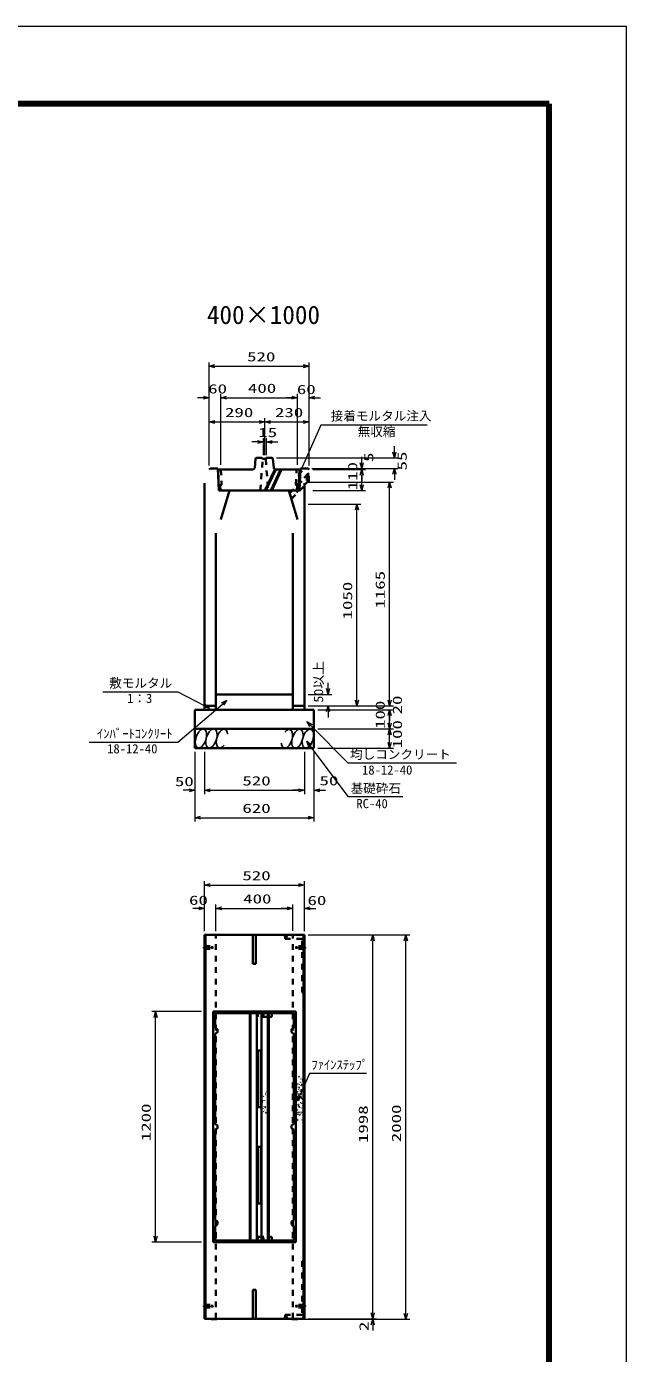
# Model space of a CAD drawing. Units: millimetres on the paper. Extents: x 0 to 841, y 0 to 594.
# Drawn here: x 684.8 to 841, y 248.6 to 594 of the extents above; entities that cross this region are included whole.
import ezdxf
from ezdxf.enums import TextEntityAlignment as Align

# ---------------------------------------------------------------- set-up
doc = ezdxf.new("R2010")
doc.units = ezdxf.units.MM
doc.linetypes.add('USER1', pattern=[3, 1.5, -1.5])
doc.linetypes.add('USER2', pattern=[18.5, 12, -1.5, 3.5, -1.5])
for name, color, linetype, lineweight in [('D-BMK（構造物基準線）', 2, 'USER2', 18), ('D-STR-DIM（寸法）', 7, 'Continuous', 13), ('D-STR-HTXT(均しCON-旗)', 7, 'Continuous', 13), ('D-STR-HTXT(基礎砕石-旗)', 7, 'Continuous', 13), ('D-STR-HTXT（旗上げ）', 7, 'Continuous', 13), ('D-STR-STRF(グリ)', 7, 'Continuous', 25), ('D-STR（構造物）', 1, 'Continuous', 35), ('D-TTL-LINE（区切線）', 7, 'Continuous', 18), ('D-TTL（外枠）', 2, 'Continuous', 140)]:
    doc.layers.add(name, color=color, linetype=linetype, lineweight=lineweight)
doc.layers.add('D-STR-TXT(文字)', color=7, linetype='Continuous')
doc.styles.add('ＭＳ ゴシック', font='')
doc.styles.get('ＭＳ ゴシック').set_extended_font_data('MS Gothic')

# ---------------------------------------------------------------- blocks, each defined once
blk = doc.blocks.new('_Open30')
at = {"color": 7, "linetype": 'Continuous', "lineweight": 13}
for p, q in [((-1, 0.2679), (0, 0)), ((0, 0), (-1, -0.2679)), ((0, 0), (-1, 0))]:
    blk.add_line(p, q, dxfattribs=at)

msp = doc.modelspace()

# ---------------------------------------------------------------- linework, layer by layer
at = {"layer": 'D-BMK（構造物基準線）'}
for p, q in [((730.69, 354.292), (733.539, 354.292)), ((754.765, 354.292), (757.614, 354.292)), ((730.69, 260.892), (733.539, 260.892)), ((757.614, 260.892), (754.765, 260.892))]:
    msp.add_line(p, q, dxfattribs=at)
at = {"layer": 'D-STR-DIM（寸法）'}
for p, q in [((732.382, 498.38), (732.382, 506.589)), ((733.882, 505.589), (756.882, 505.589)), ((758.382, 498.38), (758.382, 506.589)), ((730.882, 497.38), (729.382, 497.38)), ((732.382, 479.728), (732.382, 498.38)), ((735.382, 479.918), (735.382, 498.38)), ((735.382, 479.918), (735.382, 498.38)), ((736.882, 497.38), (738.382, 497.38)), ((736.882, 497.38), (753.882, 497.38)), ((753.882, 497.38), (752.382, 497.38)), ((755.382, 479.918), (755.382, 498.38)), ((755.382, 479.918), (755.382, 498.38)), ((758.382, 479.725), (758.382, 498.38)), ((759.882, 497.38), (761.382, 497.38)), ((732.382, 479.728), (732.382, 492.073)), ((733.882, 491.073), (745.376, 491.073)), ((746.876, 482.458), (746.876, 492.073)), ((746.876, 482.458), (746.876, 492.073)), ((748.376, 491.073), (756.882, 491.073)), ((758.382, 479.728), (758.382, 492.073)), ((744.982, 485.873), (743.482, 485.873)), ((746.482, 482.458), (746.482, 486.873)), ((747.27, 482.458), (747.27, 486.873)), ((748.77, 485.873), (750.27, 485.873)), ((780.584, 483.24), (780.584, 484.74)), ((749.881, 481.74), (781.584, 481.74)), ((772.086, 480.473), (772.086, 481.973)), ((759.132, 478.973), (773.086, 478.973)), ((759.328, 478.73), (773.086, 478.73)), ((759.38, 478.73), (773.086, 478.73)), ((760.132, 478.973), (781.584, 478.973)), ((772.086, 474.725), (772.086, 477.23)), ((772.086, 477.23), (772.086, 475.73)), ((780.584, 477.473), (780.584, 475.973)), ((757.902, 475.411), (780.355, 475.411)), ((759.382, 473.225), (773.086, 473.225)), ((779.355, 418.663), (779.355, 473.911)), ((758.152, 469.663), (771.857, 469.663)), ((770.857, 418.663), (770.857, 468.163)), ((763.341, 421.663), (763.341, 423.163)), ((758.152, 420.163), (764.341, 420.163)), ((779.355, 418.663), (779.355, 420.163)), ((758.152, 417.163), (780.355, 417.163)), ((758.152, 417.163), (771.857, 417.163)), ((758.152, 417.163), (780.355, 417.163)), ((758.152, 417.163), (764.341, 417.163)), ((760.652, 416.163), (780.355, 416.163)), ((760.652, 416.163), (780.355, 416.163)), ((763.341, 415.663), (763.341, 414.163)), ((779.355, 412.663), (779.355, 414.663)), ((779.355, 414.663), (779.355, 413.163)), ((760.652, 411.163), (780.355, 411.163)), ((760.652, 411.163), (780.355, 411.163)), ((779.355, 407.663), (779.355, 409.663)), ((728.652, 405.163), (728.652, 394.195)), ((728.652, 404.163), (728.652, 387.038)), ((731.152, 405.163), (731.152, 394.195)), ((731.152, 405.163), (731.152, 394.195)), ((757.152, 405.163), (757.152, 394.195)), ((757.152, 404.163), (757.152, 394.195)), ((759.652, 405.163), (759.652, 394.195)), ((759.652, 404.163), (759.652, 387.038)), ((760.652, 406.163), (780.355, 406.163)), ((727.152, 395.195), (725.652, 395.195)), ((732.652, 395.195), (755.652, 395.195)), ((732.652, 395.195), (734.152, 395.195)), ((755.652, 395.195), (754.152, 395.195)), ((761.152, 395.195), (762.652, 395.195)), ((730.152, 388.038), (758.152, 388.038)), ((731.152, 358.542), (731.152, 371.519)), ((732.652, 370.519), (755.652, 370.519)), ((757.152, 365.499), (757.152, 371.519)), ((729.652, 364.468), (728.152, 364.468)), ((731.152, 358.542), (731.152, 365.468)), ((734.152, 358.542), (734.152, 365.468)), ((734.152, 358.593), (734.152, 365.468)), ((735.652, 364.468), (752.652, 364.468)), ((735.652, 364.468), (737.152, 364.468)), ((752.652, 364.468), (751.152, 364.468)), ((754.152, 358.572), (754.152, 365.468)), ((754.152, 358.572), (754.152, 365.468)), ((757.152, 358.542), (757.152, 365.468)), ((758.652, 364.468), (760.152, 364.468)), ((758.152, 357.542), (775.941, 357.542)), ((774.504, 357.542), (784.581, 357.542)), ((774.941, 259.142), (774.941, 356.042)), ((783.581, 259.042), (783.581, 356.042)), ((730.402, 337.592), (717.438, 337.592)), ((718.438, 279.092), (718.438, 336.092)), ((730.402, 277.592), (717.438, 277.592)), ((774.941, 259.142), (774.941, 260.642)), ((756.902, 257.542), (775.941, 257.542)), ((758.152, 257.642), (775.941, 257.642)), ((758.152, 257.642), (775.941, 257.642)), ((773.504, 257.542), (784.581, 257.542)), ((774.941, 256.042), (774.941, 254.542))]:
    msp.add_line(p, q, dxfattribs=at)
at = {"layer": 'D-STR-HTXT(均しCON-旗)'}
for points in [[(704.713, 420.866), (724.194, 420.866), (731.237, 417.211)], [(701.159, 407.732), (724.194, 407.732), (735.851, 417.643)], [(796.8, 402.215), (768.592, 402.215), (758.869, 412.032)]]:
    msp.add_lwpolyline(points, dxfattribs=at)
at = {"layer": 'D-STR-HTXT(基礎砕石-旗)'}
msp.add_lwpolyline([(782.774, 393.466), (768.67, 393.466), (758.666, 406.792)], dxfattribs=at)
at = {"layer": 'D-STR-HTXT（旗上げ）'}
for points in [[(789.103, 490.216), (761.482, 490.216), (756.215, 478.499)], [(773.325, 321.5), (758.495, 321.5), (755.995, 315.75)]]:
    msp.add_lwpolyline(points, dxfattribs=at)
at = {"layer": 'D-STR-STRF(グリ)'}
for centre, major_axis in [((730.247, 408.686), (0.79, 2.421)), ((732.968, 408.686), (0.79, 2.421)), ((755.356, 408.605), (-0.771, -2.427)), ((758.077, 408.627), (-0.771, -2.427))]:
    msp.add_ellipse(centre, major_axis=major_axis, ratio=0.5139, dxfattribs=at)
for centre, major_axis in [((735.708, 408.686), (0.79, 2.421)), ((752.616, 408.583), (-0.771, -2.427))]:
    msp.add_ellipse(centre, major_axis=major_axis, ratio=0.5139, start_param=5.3575563, end_param=10.3750652, dxfattribs=at)
at = {"layer": 'D-STR（構造物）'}
for p, q in [((744.246, 479.137), (744.438, 481.444)), ((744.743, 481.719), (746.081, 481.692)), ((746.081, 481.692), (746.312, 481.438)), ((746.312, 481.438), (747.1, 481.438)), ((746.312, 481.438), (747.1, 481.438)), ((747.1, 481.438), (747.331, 481.692)), ((748.68, 481.719), (747.331, 481.692)), ((749.177, 479.137), (748.985, 481.444)), ((732.632, 478.973), (732.382, 478.728)), ((734.632, 478.933), (732.632, 478.973)), ((734.882, 473.225), (734.632, 478.933)), ((734.69, 478.575), (734.833, 478.725)), ((734.933, 473.225), (734.69, 478.575)), ((743.797, 478.725), (734.833, 478.725)), ((749.461, 478.725), (746.897, 473.225)), ((747.169, 473.225), (749.734, 478.725)), ((748.406, 473.225), (750.971, 478.725)), ((751.22, 478.725), (748.656, 473.225)), ((749.625, 478.725), (755.734, 478.725)), ((755.877, 478.575), (755.632, 473.225)), ((755.734, 478.725), (755.877, 478.575)), ((755.882, 473.225), (756.132, 478.933)), ((756.132, 478.933), (758.132, 478.973)), ((758.132, 478.973), (758.382, 478.728)), ((731.152, 475.166), (731.152, 417.163)), ((755.882, 473.225), (734.882, 473.225)), ((734.932, 473.225), (755.832, 473.225)), ((755.632, 473.225), (734.933, 473.225)), ((735.382, 465.725), (737.632, 473.225)), ((755.382, 465.725), (753.132, 473.225)), ((757.152, 475.163), (757.152, 417.163)), ((734.152, 462.163), (734.152, 417.163)), ((754.152, 462.163), (754.152, 417.163)), ((734.152, 420.163), (754.152, 420.163)), ((728.652, 416.163), (759.652, 416.163)), ((728.652, 416.163), (728.652, 406.163)), ((731.152, 417.163), (734.152, 417.163)), ((731.152, 417.163), (731.152, 416.163)), ((734.152, 417.163), (734.152, 416.163)), ((757.152, 417.163), (754.152, 417.163)), ((754.152, 417.163), (754.152, 416.163)), ((757.152, 417.163), (757.152, 416.163)), ((759.652, 416.163), (759.652, 406.163)), ((728.652, 411.163), (759.652, 411.163)), ((728.652, 406.163), (759.652, 406.163)), ((731.152, 257.642), (731.152, 357.542)), ((731.152, 357.542), (757.152, 357.542)), ((731.402, 257.642), (731.402, 357.542)), ((743.777, 357.542), (743.777, 350.042)), ((744.527, 357.542), (744.527, 350.042)), ((756.902, 257.642), (756.902, 357.542)), ((757.152, 257.642), (757.152, 357.542)), ((744.527, 350.042), (743.777, 350.042)), ((754.902, 337.592), (733.402, 337.592)), ((733.402, 337.592), (733.402, 277.592)), ((742.921, 337.217), (742.921, 277.967)), ((743.171, 337.217), (743.171, 277.967)), ((744.79, 337.217), (744.79, 277.967)), ((746.04, 337.217), (746.04, 277.967)), ((754.402, 337.217), (746.055, 337.217)), ((747.659, 337.217), (747.659, 277.967)), ((747.909, 337.217), (747.909, 277.967)), ((754.402, 333.344), (754.402, 337.217)), ((754.902, 277.592), (754.902, 337.592)), ((733.902, 331.844), (733.902, 308.342)), ((754.402, 333.344), (753.773, 332.981)), ((753.773, 332.981), (753.773, 332.207)), ((753.773, 332.207), (754.402, 331.844)), ((754.402, 308.342), (754.402, 331.844)), ((754.92, 319.59), (754.973, 319.537)), ((754.973, 319.537), (755.026, 319.59)), ((755.034, 320.444), (755.107, 320.425)), ((755.183, 318.044), (755.122, 318.001)), ((755.183, 318.044), (755.227, 317.983)), ((755.4, 318.717), (755.326, 318.73)), ((755.617, 317.868), (755.679, 317.911)), ((755.66, 320.619), (755.717, 320.668)), ((755.679, 317.911), (755.722, 317.849)), ((755.717, 320.668), (755.765, 320.61)), ((755.739, 318.646), (755.765, 318.716)), ((755.948, 317.97), (756.016, 318.002)), ((756.219, 319.181), (756.146, 319.162)), ((756.199, 319.253), (756.219, 319.181)), ((756.235, 320.113), (756.31, 320.113)), ((756.336, 318.344), (756.349, 318.418)), ((756.349, 318.418), (756.423, 318.404)), ((756.531, 318.544), (756.592, 318.587)), ((756.583, 319.729), (756.636, 319.782)), ((756.592, 318.587), (756.635, 318.525)), ((756.636, 319.782), (756.689, 319.729)), ((746.473, 315.494), (746.48, 315.569)), ((746.692, 314.458), (746.723, 314.526)), ((746.952, 316.109), (747.027, 316.116)), ((747.261, 316.616), (747.281, 316.689)), ((747.734, 317.199), (747.681, 317.252)), ((747.709, 316.492), (747.774, 316.529)), ((747.727, 315.402), (747.759, 315.334)), ((747.734, 317.199), (747.787, 317.252)), ((755.144, 314.912), (755.106, 314.847)), ((755.294, 316.631), (755.369, 316.631)), ((755.313, 316.801), (755.3, 316.875)), ((755.307, 315.293), (755.38, 315.313)), ((755.38, 315.313), (755.36, 315.385)), ((755.538, 316.109), (755.466, 316.09)), ((755.567, 314.556), (755.554, 314.482)), ((755.726, 317.44), (755.651, 317.447)), ((755.7, 316.072), (755.762, 316.029)), ((755.762, 316.029), (755.719, 315.968)), ((755.821, 314.746), (755.76, 314.703)), ((755.821, 314.746), (755.864, 314.685)), ((756.07, 317.024), (756.021, 317.081)), ((756.181, 316.966), (756.119, 316.923)), ((756.224, 316.905), (756.181, 316.966)), ((756.382, 316.116), (756.455, 316.13)), ((756.472, 316.914), (756.398, 316.927)), ((756.511, 315.061), (756.437, 315.048)), ((756.455, 316.13), (756.468, 316.056)), ((756.459, 316.84), (756.472, 316.914)), ((756.463, 317.292), (756.501, 317.357)), ((756.501, 317.357), (756.566, 317.32)), ((756.524, 314.988), (756.511, 315.061)), ((756.753, 314.891), (756.692, 314.934)), ((756.71, 314.829), (756.753, 314.891)), ((746.323, 314.156), (746.27, 314.209)), ((746.33, 312.33), (746.304, 312.26)), ((746.549, 311.684), (746.581, 311.616)), ((746.784, 312.795), (746.765, 312.867)), ((746.968, 312.707), (746.903, 312.669)), ((746.968, 312.707), (747.006, 312.642)), ((747.072, 311.259), (747.13, 311.308)), ((747.092, 312.238), (747.145, 312.291)), ((747.13, 311.308), (747.178, 311.25)), ((747.709, 311.746), (747.728, 311.819)), ((755.147, 313.089), (755.072, 313.095)), ((755.134, 313.503), (755.192, 313.551)), ((755.192, 313.551), (755.143, 313.609)), ((755.355, 311.263), (755.287, 311.295)), ((755.295, 312.042), (755.37, 312.042)), ((755.462, 310.906), (755.537, 310.899)), ((755.537, 310.899), (755.53, 310.824)), ((755.681, 312.945), (755.608, 312.925)), ((755.701, 313.318), (755.628, 313.337)), ((755.681, 313.246), (755.701, 313.318)), ((755.7, 312.872), (755.681, 312.945)), ((755.807, 311.434), (755.735, 311.453)), ((755.807, 311.434), (755.788, 311.362)), ((755.867, 312.587), (755.924, 312.635)), ((755.924, 312.635), (755.876, 312.692)), ((756.262, 313.759), (756.323, 313.802)), ((756.323, 313.802), (756.366, 313.74)), ((756.391, 311.432), (756.398, 311.506)), ((756.587, 311.279), (756.539, 311.336)), ((756.615, 313.749), (756.602, 313.675)), ((756.62, 312.553), (756.614, 312.478)), ((754.402, 308.342), (753.773, 307.978)), ((753.773, 307.978), (753.773, 307.205)), ((755.091, 309.885), (755.144, 309.832)), ((755.393, 309.411), (755.461, 309.379)), ((755.461, 309.379), (755.429, 309.311)), ((756.03, 310.751), (755.973, 310.703)), ((755.982, 310.808), (756.03, 310.751)), ((756.497, 309.548), (756.504, 309.622)), ((756.636, 309.347), (756.694, 309.395)), ((756.694, 309.395), (756.645, 309.452)), ((756.72, 310.594), (756.726, 310.669)), ((733.902, 306.842), (733.902, 283.339)), ((753.773, 307.205), (754.402, 306.842)), ((754.402, 283.339), (754.402, 306.842)), ((754.402, 283.339), (753.773, 282.976)), ((753.773, 282.976), (753.773, 282.202)), ((753.773, 282.202), (754.402, 281.839)), ((754.402, 277.967), (754.402, 281.839)), ((733.402, 277.592), (754.902, 277.592)), ((746.055, 277.967), (754.402, 277.967)), ((743.777, 257.642), (743.777, 265.142)), ((743.777, 265.142), (744.527, 265.142)), ((744.527, 257.642), (744.527, 265.142)), ((731.152, 257.642), (757.152, 257.642)), ((732.902, 257.542), (732.802, 257.642)), ((734.402, 257.542), (732.902, 257.542)), ((734.402, 257.542), (734.502, 257.642)), ((753.902, 257.542), (753.802, 257.642)), ((753.902, 257.542), (755.402, 257.542)), ((755.402, 257.542), (755.502, 257.642))]:
    msp.add_line(p, q, dxfattribs=at)
at = {"layer": 'D-STR（構造物）', "linetype": 'USER1'}
for p, q in [((745.69, 473.225), (746.312, 481.438)), ((747.1, 481.438), (747.721, 473.225)), ((735.441, 478.725), (735.61, 474.714)), ((758.132, 477.63), (753.269, 472.767)), ((753.349, 472.498), (758.307, 477.456)), ((754.956, 474.714), (755.126, 478.726)), ((757.807, 475.87), (757.807, 476.956)), ((758.307, 477.456), (758.059, 477.703)), ((758.307, 475.525), (758.307, 477.456)), ((735.267, 474.576), (734.867, 474.687)), ((735.61, 474.714), (735.267, 474.576)), ((735.328, 473.225), (735.267, 474.576)), ((758.307, 475.87), (753.715, 471.279)), ((753.789, 471.033), (758.307, 475.55)), ((755.298, 474.576), (754.956, 474.714)), ((755.237, 473.226), (755.298, 474.576)), ((755.698, 474.687), (755.298, 474.576)), ((758.307, 475.87), (757.807, 475.87)), ((758.059, 475.278), (758.307, 475.525)), ((734.152, 257.642), (734.152, 357.542)), ((752.12, 356.492), (752.039, 357.542)), ((756.577, 356.492), (752.12, 356.492)), ((752.486, 356.492), (752.559, 357.542)), ((754.152, 257.642), (754.152, 357.542)), ((756.577, 342.542), (756.577, 356.492)), ((731.152, 354.642), (733.152, 354.642)), ((731.152, 353.942), (733.152, 353.942)), ((733.152, 353.942), (733.152, 354.642)), ((757.152, 354.642), (755.152, 354.642)), ((755.152, 353.942), (755.152, 354.642)), ((757.152, 353.942), (755.152, 353.942)), ((756.577, 342.542), (757.152, 342.542)), ((746.335, 336.217), (746.585, 337.217)), ((746.585, 277.967), (746.335, 278.967)), ((756.577, 272.642), (757.152, 272.642)), ((756.577, 272.642), (756.577, 258.692)), ((731.152, 261.242), (733.152, 261.242)), ((731.152, 260.542), (733.152, 260.542)), ((733.152, 261.242), (733.152, 260.542)), ((757.152, 261.242), (755.152, 261.242)), ((755.152, 261.242), (755.152, 260.542)), ((757.152, 260.542), (755.152, 260.542)), ((752.12, 258.692), (752.039, 257.642)), ((756.577, 258.692), (752.12, 258.692)), ((752.486, 258.692), (752.559, 257.642))]:
    msp.add_line(p, q, dxfattribs=at)
at = {"layer": 'D-STR（構造物）'}
for points in [[(746.04, 337.217), (733.902, 337.217), (733.902, 333.344)], [(733.902, 333.344), (734.531, 332.981), (734.531, 332.207), (733.902, 331.844)], [(733.902, 308.342), (734.531, 307.978), (734.531, 307.205)], [(733.902, 308.342), (734.531, 307.978), (734.531, 307.205), (733.902, 306.842)], [(733.902, 281.839), (734.531, 282.202), (734.531, 282.976), (733.902, 283.339)], [(733.902, 281.839), (733.902, 277.967), (746.04, 277.967)]]:
    msp.add_lwpolyline(points, dxfattribs=at)
at = {"layer": 'D-STR（構造物）', "linetype": 'USER1'}
for points in [[(747.83, 336.217), (745.098, 336.217), (744.83, 337.218)], [(744.83, 277.965), (745.098, 278.967), (747.83, 278.967)]]:
    msp.add_lwpolyline(points, dxfattribs=at)
at = {"layer": 'D-STR（構造物）'}
for points in [[(747.788, 337.217), (747.83, 336.217), (748.567, 336.217), (748.818, 337.217)], [(745.04, 312.717), (745.79, 312.717), (745.79, 327.467), (745.04, 327.467)], [(745.79, 287.617), (745.79, 302.367), (745.04, 302.367), (745.04, 287.617)], [(747.83, 278.967), (747.788, 277.967), (748.818, 277.967), (748.567, 278.967)]]:
    msp.add_lwpolyline(points, close=True, dxfattribs=at)
for centre, radius, start, end in [((744.737, 481.419), 0.3, 88.85387, 175.23651), ((748.686, 481.419), 0.3, 4.76373, 91.1481), ((743.797, 479.175), 0.45, 270, 355.23651), ((749.625, 479.175), 0.45, 184.76373, 269.99995)]:
    msp.add_arc(centre, radius, start, end, dxfattribs=at)
at = {"layer": 'D-TTL-LINE（区切線）'}
for p, q in [((841, 594), (0, 594)), ((841, 0), (841, 594))]:
    msp.add_line(p, q, dxfattribs=at)
at = {"layer": 'D-TTL（外枠）'}
for p, q in [((820.9, 573.9), (20.1, 573.9)), ((820.9, 20.1), (820.9, 573.9))]:
    msp.add_line(p, q, dxfattribs=at)

# ---------------------------------------------------------------- block references
at = {"layer": 'D-STR-DIM（寸法）', "xscale": 1.5, "yscale": 1.5}
for p, rotation in [((732.382, 505.589), 180), ((735.382, 497.38), 180), ((735.382, 497.38), 180), ((758.382, 497.38), 180), ((732.382, 491.073), 180), ((746.876, 491.073), 180), ((747.27, 485.873), 180), ((772.086, 478.973), 270), ((780.584, 481.74), 270), ((772.086, 478.73), 90), ((772.086, 478.73), 90), ((780.584, 478.973), 90), ((772.086, 473.225), 270), ((779.355, 475.411), 90), ((770.857, 469.663), 90), ((763.341, 420.163), 270), ((770.857, 417.163), 270), ((779.355, 417.163), 270), ((779.355, 417.163), 270), ((763.341, 417.163), 90), ((779.355, 416.163), 90), ((779.355, 416.163), 90), ((779.355, 411.163), 270), ((779.355, 411.163), 90), ((779.355, 406.163), 270), ((731.152, 395.195), 180), ((731.152, 395.195), 180), ((759.652, 395.195), 180), ((728.652, 388.038), 180), ((731.152, 370.519), 180), ((734.152, 364.468), 180), ((734.152, 364.468), 180), ((757.152, 364.468), 180), ((774.941, 357.542), 90), ((783.581, 357.542), 90), ((718.438, 337.592), 90), ((718.438, 277.592), 270), ((774.941, 257.642), 270), ((774.941, 257.642), 270), ((774.941, 257.542), 90), ((783.581, 257.542), 270)]:
    msp.add_blockref('_Open30', p, dxfattribs=dict(at, rotation=rotation))
for p in [(758.382, 505.589), (732.382, 497.38), (755.382, 497.38), (755.382, 497.38), (746.876, 491.073), (758.382, 491.073), (746.482, 485.873), (728.652, 395.195), (757.152, 395.195), (757.152, 395.195), (759.652, 388.038), (757.152, 370.519), (731.152, 364.468), (754.152, 364.468), (754.152, 364.468)]:
    msp.add_blockref('_Open30', p, dxfattribs=at)
at = {"layer": 'D-STR-HTXT(均しCON-旗)', "xscale": 1.5, "yscale": 1.5}
for p, rotation in [((736.993, 418.614), 40.37163), ((732.568, 416.52), 332.57325), ((757.814, 413.098), 134.72505)]:
    msp.add_blockref('_Open30', p, dxfattribs=dict(at, rotation=rotation))
at = {"layer": 'D-STR-HTXT(基礎砕石-旗)', "xscale": 1.5, "yscale": 1.5, "rotation": 126.89552}
msp.add_blockref('_Open30', (757.765, 407.991), dxfattribs=at)
at = {"layer": 'D-STR-HTXT（旗上げ）', "xscale": 1.5, "yscale": 1.5}
for p, rotation in [((755.6, 477.131), 245.79582), ((755.398, 314.374), 246.50838)]:
    msp.add_blockref('_Open30', p, dxfattribs=dict(at, rotation=rotation))

# ---------------------------------------------------------------- texts
at = {"layer": 'D-STR-DIM（寸法）', "style": 'ＭＳ ゴシック', "width": 1.5}
for s, p in [('520', (742.257, 506.126)), ('60', (732.117, 497.774)), ('400', (742.465, 497.918)), ('60', (755.201, 497.604)), ('290', (736.504, 491.61)), ('230', (749.504, 491.61)), ('15', (745.163, 486.41)), ('50', (723.454, 395.563)), ('520', (741.027, 395.733)), ('50', (761.104, 395.77)), ('620', (741.027, 388.576)), ('520', (741.027, 371.056)), ('60', (727.138, 364.657)), ('400', (741.235, 365.006)), ('60', (757.971, 364.592))]:
    msp.add_text(s, height=2.405, dxfattribs=at).set_placement(p, align=Align.BOTTOM_LEFT)
at = {"layer": 'D-STR-DIM（寸法）', "style": 'ＭＳ ゴシック'}
for s, width, p in [('110', 1.5, (771.643, 473.282)), ('5', 1.5, (775.85, 480.659)), ('55', 1.5, (784.524, 478.45)), ('1050', 1.5, (770.319, 439.663)), ('1165', 1.5, (778.817, 442.49)), ('50以上', 1.1, (762.759, 418.026)), ('100', 1.5, (778.817, 411.163)), ('20', 1.5, (783.269, 414.944)), ('100', 1.5, (783.29, 406.107)), ('1200', 1.5, (717.901, 303.842)), ('1998', 1.5, (774.403, 303.383)), ('2000', 1.5, (783.043, 303.583)), ('2', 1.5, (774.578, 254.454))]:
    msp.add_text(s, height=2.405, rotation=90, dxfattribs=dict(at, width=width)).set_placement(p, align=Align.BOTTOM_LEFT)
at = {"layer": 'D-STR-HTXT(均しCON-旗)', "style": 'ＭＳ ゴシック'}
for s, p in [('敷モルタル', (706.363, 421.188)), ('1：3', (711.009, 417.215)), ('ｲﾝﾊﾞｰﾄｺﾝｸﾘｰﾄ', (703.162, 408.016)), ('18-12-40', (705.83, 404.082)), ('均しコンクリート', (769.039, 402.626)), ('18-12-40', (772.173, 398.564))]:
    msp.add_text(s, height=2.405, dxfattribs=at).set_placement(p, align=Align.BOTTOM_LEFT)
at = {"layer": 'D-STR-HTXT(基礎砕石-旗)', "style": 'ＭＳ ゴシック'}
for s, p in [('基礎砕石', (769.206, 393.8)), ('RC-40', (770.693, 389.815))]:
    msp.add_text(s, height=2.405, dxfattribs=at).set_placement(p, align=Align.BOTTOM_LEFT)
at = {"layer": 'D-STR-HTXT（旗上げ）', "style": 'ＭＳ ゴシック'}
for s, p in [('接着モルタル注入', (764.02, 490.72)), ('無収縮', (771.023, 486.642)), ('ﾌｧｲﾝｽﾃｯﾌﾟ', (758.974, 321.825))]:
    msp.add_text(s, height=2.405, dxfattribs=at).set_placement(p, align=Align.BOTTOM_LEFT)
at = {"layer": 'D-STR-TXT(文字)', "style": 'ＭＳ ゴシック'}
msp.add_text('400×1000', height=4.811, dxfattribs=at).set_placement((731.783, 515.111), align=Align.BOTTOM_LEFT)

doc.saveas('drawing.dxf')
